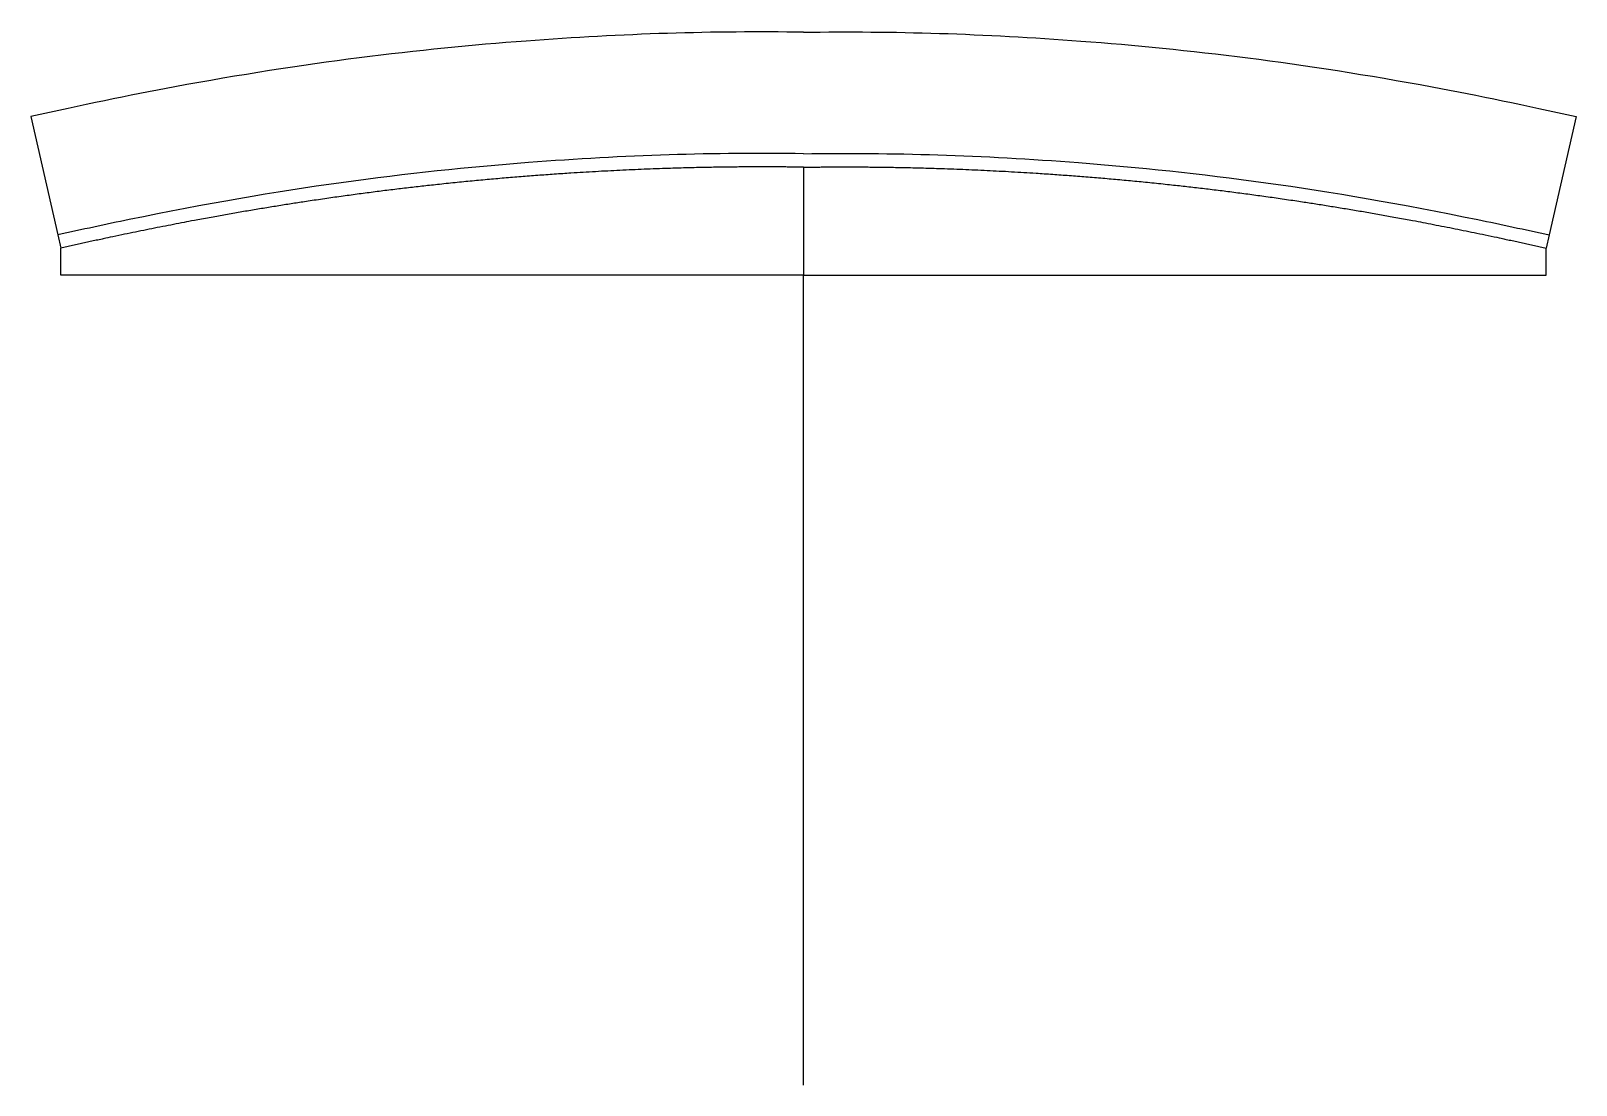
# Model space of a CAD drawing. Header units: millimetres. Extents: x -57 to 57, y 0 to 78.
import ezdxf

# ---------------------------------------------------------------- set-up
doc = ezdxf.new("R2010")
doc.units = ezdxf.units.MM
doc.layers.get('0').update_dxf_attribs({"linetype": 'CONTINUOUS'})

msp = doc.modelspace()

# ---------------------------------------------------------------- linework, layer by layer
for p, q in [((-57.21, 71.75), (-55.22, 62.98)), ((57.21, 71.75), (55.22, 62.98)), ((0, 68), (0, 60)), ((-55.22, 62.98), (-55, 62)), ((55.22, 62.98), (55, 62)), ((-55, 60), (-55, 62)), ((55, 60), (55, 62)), ((0, 60), (-55, 60)), ((0, 0), (0, 60)), ((0, 60), (55, 60))]:
    msp.add_line(p, q)
for points, knots in [([(0, 78), (-6.61, 78.1), (-13.39, 77.89), (-20.54, 77.35), (-28.47, 76.75), (-36.91, 75.75), (-46.56, 73.95), (-49.96, 73.32), (-53.5, 72.59), (-57.21, 71.75)], [0.0031415, 0.0031415, 0.0031415, 0.0031415, 0.4022837, 0.4022837, 0.4022837, 0.844386, 0.844386, 0.844386, 1, 1, 1, 1]), ([(0, 78), (6.61, 78.1), (13.39, 77.89), (20.54, 77.35), (28.47, 76.75), (36.91, 75.75), (46.56, 73.95), (49.96, 73.32), (53.5, 72.59), (57.21, 71.75)], [0.0031415, 0.0031415, 0.0031415, 0.0031415, 0.4022837, 0.4022837, 0.4022837, 0.844386, 0.844386, 0.844386, 1, 1, 1, 1]), ([(0, 69), (-6.52, 69.1), (-13.24, 68.89), (-20.36, 68.34), (-29.19, 67.66), (-38.67, 66.45), (-49.93, 64.12), (-51.65, 63.77), (-53.42, 63.38), (-55.22, 62.98)], [0.0003287, 0.0003287, 0.0003287, 0.0003287, 0.4117515, 0.4117515, 0.4117515, 0.9219537, 0.9219537, 0.9219537, 1, 1, 1, 1]), ([(0, 69), (6.52, 69.1), (13.24, 68.89), (20.36, 68.34), (29.19, 67.66), (38.67, 66.45), (49.93, 64.12), (51.65, 63.77), (53.42, 63.38), (55.22, 62.98)], [0.0003287, 0.0003287, 0.0003287, 0.0003287, 0.4117515, 0.4117515, 0.4117515, 0.9219537, 0.9219537, 0.9219537, 1, 1, 1, 1])]:
    msp.add_open_spline(points, degree=3, knots=knots)
for points in [[(0, 68), (-1.89, 68.03), (-5.71, 68.04), (-11.53, 67.93), (-19.53, 67.51), (-30.1, 66.51), (-39.31, 65.18), (-46.87, 63.77), (-52.23, 62.63), (-55, 62)], [(0, 68), (1.89, 68.03), (5.71, 68.04), (11.53, 67.93), (19.53, 67.51), (30.1, 66.51), (39.31, 65.18), (46.87, 63.77), (52.23, 62.63), (55, 62)]]:
    msp.add_open_spline(points, degree=5)

doc.saveas('drawing.dxf')
